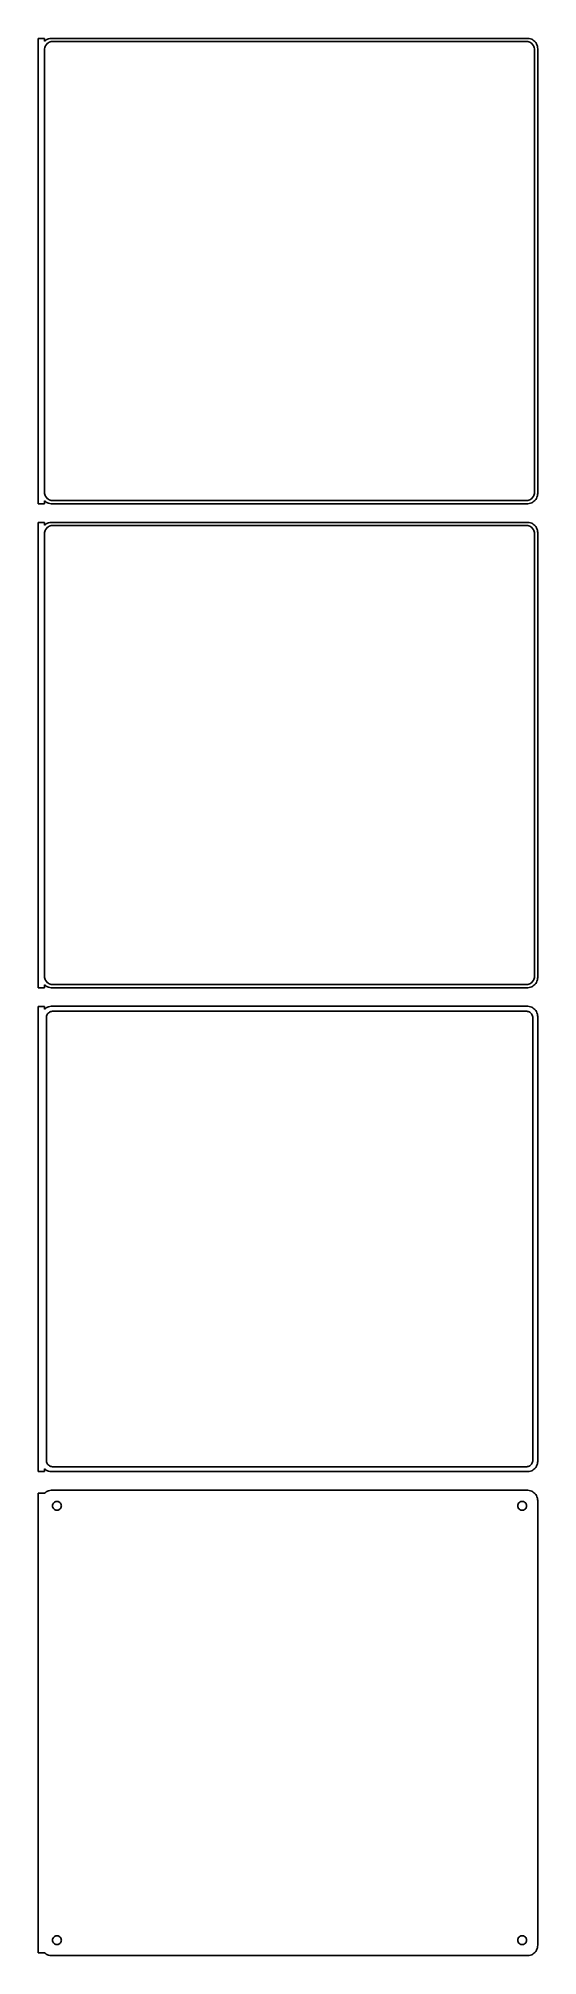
# Model space of a CAD drawing. Header units: metres. Extents: x -122 to 120, y 824 to 1750.
import ezdxf

# ---------------------------------------------------------------- set-up
doc = ezdxf.new("R2010")
doc.units = ezdxf.units.M

msp = doc.modelspace()

# ---------------------------------------------------------------- linework, layer by layer
for p, q in [((-118.5, 1750.49), (-121.5, 1750.49)), ((-121.5, 1750.49), (-121.5, 1525.51)), ((-118.5, 1749.06), (-118.5, 1750.49)), ((-118.187, 1749.35), (-118.5, 1749.06)), ((-118.5, 1745), (-118.468, 1745.5)), ((-118.5, 1531), (-118.5, 1745)), ((-118.468, 1745.5), (-118.374, 1745.99)), ((-118.374, 1745.99), (-118.219, 1746.47)), ((-118.219, 1746.47), (-118.005, 1746.93)), ((-117.679, 1749.72), (-118.187, 1749.35)), ((-118.005, 1746.93), (-117.736, 1747.35)), ((-117.736, 1747.35), (-117.416, 1747.74)), ((-117.129, 1750.02), (-117.679, 1749.72)), ((-117.416, 1747.74), (-117.05, 1748.08)), ((-116.545, 1750.26), (-117.129, 1750.02)), ((-117.05, 1748.08), (-116.643, 1748.38)), ((-116.643, 1748.38), (-116.203, 1748.62)), ((-115.937, 1750.41), (-116.545, 1750.26)), ((-116.203, 1748.62), (-115.736, 1748.8)), ((-115.314, 1750.49), (-115.937, 1750.41)), ((-115.736, 1748.8), (-115.25, 1748.93)), ((115.314, 1750.49), (-115.314, 1750.49)), ((-115.25, 1748.93), (-114.751, 1748.99)), ((-114.751, 1748.99), (114.751, 1748.99)), ((114.751, 1748.99), (115.25, 1748.93)), ((115.25, 1748.93), (115.736, 1748.8)), ((115.937, 1750.41), (115.314, 1750.49)), ((115.736, 1748.8), (116.203, 1748.62)), ((116.545, 1750.26), (115.937, 1750.41)), ((116.203, 1748.62), (116.643, 1748.38)), ((117.129, 1750.02), (116.545, 1750.26)), ((116.643, 1748.38), (117.05, 1748.08)), ((117.05, 1748.08), (117.416, 1747.74)), ((117.679, 1749.72), (117.129, 1750.02)), ((117.416, 1747.74), (117.736, 1747.35)), ((118.187, 1749.35), (117.679, 1749.72)), ((117.736, 1747.35), (118.005, 1746.93)), ((118.005, 1746.93), (118.219, 1746.47)), ((118.645, 1748.92), (118.187, 1749.35)), ((118.219, 1746.47), (118.374, 1745.99)), ((118.374, 1745.99), (118.468, 1745.5)), ((118.468, 1745.5), (118.5, 1745)), ((118.5, 1745), (118.5, 1531)), ((119.045, 1748.44), (118.645, 1748.92)), ((119.382, 1747.91), (119.045, 1748.44)), ((119.649, 1747.34), (119.382, 1747.91)), ((119.843, 1746.74), (119.649, 1747.34)), ((119.961, 1746.13), (119.843, 1746.74)), ((120, 1745.5), (119.961, 1746.13)), ((120, 1530.5), (120, 1745.5)), ((-118.468, 1530.5), (-118.5, 1531)), ((-118.374, 1530.01), (-118.468, 1530.5)), ((-118.219, 1529.53), (-118.374, 1530.01)), ((-118.005, 1529.07), (-118.219, 1529.53)), ((118.219, 1529.53), (118.005, 1529.07)), ((118.374, 1530.01), (118.219, 1529.53)), ((118.468, 1530.5), (118.374, 1530.01)), ((118.5, 1531), (118.468, 1530.5)), ((119.843, 1529.26), (119.961, 1529.87)), ((119.961, 1529.87), (120, 1530.5)), ((-121.5, 1525.51), (-118.5, 1525.51)), ((-118.5, 1526.94), (-118.187, 1526.65)), ((-118.5, 1525.51), (-118.5, 1526.94)), ((-118.187, 1526.65), (-117.679, 1526.28)), ((-117.736, 1528.65), (-118.005, 1529.07)), ((-117.416, 1528.26), (-117.736, 1528.65)), ((-117.679, 1526.28), (-117.129, 1525.98)), ((-117.05, 1527.92), (-117.416, 1528.26)), ((-117.129, 1525.98), (-116.545, 1525.74)), ((-116.643, 1527.62), (-117.05, 1527.92)), ((-116.203, 1527.38), (-116.643, 1527.62)), ((-116.545, 1525.74), (-115.937, 1525.59)), ((-115.736, 1527.2), (-116.203, 1527.38)), ((-115.937, 1525.59), (-115.314, 1525.51)), ((-115.25, 1527.07), (-115.736, 1527.2)), ((-115.314, 1525.51), (115.314, 1525.51)), ((-114.751, 1527.01), (-115.25, 1527.07)), ((114.751, 1527.01), (-114.751, 1527.01)), ((115.25, 1527.07), (114.751, 1527.01)), ((115.736, 1527.2), (115.25, 1527.07)), ((115.314, 1525.51), (115.937, 1525.59)), ((116.203, 1527.38), (115.736, 1527.2)), ((115.937, 1525.59), (116.545, 1525.74)), ((116.643, 1527.62), (116.203, 1527.38)), ((116.545, 1525.74), (117.129, 1525.98)), ((117.05, 1527.92), (116.643, 1527.62)), ((117.416, 1528.26), (117.05, 1527.92)), ((117.129, 1525.98), (117.679, 1526.28)), ((117.736, 1528.65), (117.416, 1528.26)), ((117.679, 1526.28), (118.187, 1526.65)), ((118.005, 1529.07), (117.736, 1528.65)), ((118.187, 1526.65), (118.645, 1527.08)), ((118.645, 1527.08), (119.045, 1527.56)), ((119.045, 1527.56), (119.382, 1528.09)), ((119.382, 1528.09), (119.649, 1528.66)), ((119.649, 1528.66), (119.843, 1529.26)), ((-118.5, 1516.49), (-121.5, 1516.49)), ((-121.5, 1516.49), (-121.5, 1291.51)), ((-118.5, 1515.06), (-118.5, 1516.49)), ((-118.187, 1515.35), (-118.5, 1515.06)), ((-118.5, 1511), (-118.468, 1511.5)), ((-118.5, 1297), (-118.5, 1511)), ((-118.468, 1511.5), (-118.374, 1511.99)), ((-118.374, 1511.99), (-118.219, 1512.47)), ((-118.219, 1512.47), (-118.005, 1512.93)), ((-117.679, 1515.72), (-118.187, 1515.35)), ((-118.005, 1512.93), (-117.736, 1513.35)), ((-117.736, 1513.35), (-117.416, 1513.74)), ((-117.129, 1516.02), (-117.679, 1515.72)), ((-117.416, 1513.74), (-117.05, 1514.08)), ((-116.545, 1516.26), (-117.129, 1516.02)), ((-117.05, 1514.08), (-116.643, 1514.38)), ((-116.643, 1514.38), (-116.203, 1514.62)), ((-115.937, 1516.41), (-116.545, 1516.26)), ((-116.203, 1514.62), (-115.736, 1514.8)), ((-115.314, 1516.49), (-115.937, 1516.41)), ((-115.736, 1514.8), (-115.25, 1514.93)), ((115.314, 1516.49), (-115.314, 1516.49)), ((-115.25, 1514.93), (-114.751, 1514.99)), ((-114.751, 1514.99), (114.751, 1514.99)), ((114.751, 1514.99), (115.25, 1514.93)), ((115.25, 1514.93), (115.736, 1514.8)), ((115.937, 1516.41), (115.314, 1516.49)), ((115.736, 1514.8), (116.203, 1514.62)), ((116.545, 1516.26), (115.937, 1516.41)), ((116.203, 1514.62), (116.643, 1514.38)), ((117.129, 1516.02), (116.545, 1516.26)), ((116.643, 1514.38), (117.05, 1514.08)), ((117.05, 1514.08), (117.416, 1513.74)), ((117.679, 1515.72), (117.129, 1516.02)), ((117.416, 1513.74), (117.736, 1513.35)), ((118.187, 1515.35), (117.679, 1515.72)), ((117.736, 1513.35), (118.005, 1512.93)), ((118.005, 1512.93), (118.219, 1512.47)), ((118.645, 1514.92), (118.187, 1515.35)), ((118.219, 1512.47), (118.374, 1511.99)), ((118.374, 1511.99), (118.468, 1511.5)), ((118.468, 1511.5), (118.5, 1511)), ((118.5, 1511), (118.5, 1297)), ((119.045, 1514.44), (118.645, 1514.92)), ((119.382, 1513.91), (119.045, 1514.44)), ((119.649, 1513.34), (119.382, 1513.91)), ((119.843, 1512.74), (119.649, 1513.34)), ((119.961, 1512.13), (119.843, 1512.74)), ((120, 1511.5), (119.961, 1512.13)), ((120, 1296.5), (120, 1511.5)), ((-121.5, 1291.51), (-118.5, 1291.51)), ((-118.468, 1296.5), (-118.5, 1297)), ((-118.5, 1292.94), (-118.187, 1292.65)), ((-118.5, 1291.51), (-118.5, 1292.94)), ((-118.374, 1296.01), (-118.468, 1296.5)), ((-118.219, 1295.53), (-118.374, 1296.01)), ((-118.005, 1295.07), (-118.219, 1295.53)), ((-118.187, 1292.65), (-117.679, 1292.28)), ((-117.736, 1294.65), (-118.005, 1295.07)), ((-117.416, 1294.26), (-117.736, 1294.65)), ((-117.679, 1292.28), (-117.129, 1291.98)), ((-117.05, 1293.92), (-117.416, 1294.26)), ((-117.129, 1291.98), (-116.545, 1291.74)), ((-116.643, 1293.62), (-117.05, 1293.92)), ((-116.203, 1293.38), (-116.643, 1293.62)), ((-116.545, 1291.74), (-115.937, 1291.59)), ((-115.736, 1293.2), (-116.203, 1293.38)), ((-115.937, 1291.59), (-115.314, 1291.51)), ((-115.25, 1293.07), (-115.736, 1293.2)), ((-115.314, 1291.51), (115.314, 1291.51)), ((-114.751, 1293.01), (-115.25, 1293.07)), ((114.751, 1293.01), (-114.751, 1293.01)), ((115.25, 1293.07), (114.751, 1293.01)), ((115.736, 1293.2), (115.25, 1293.07)), ((115.314, 1291.51), (115.937, 1291.59)), ((116.203, 1293.38), (115.736, 1293.2)), ((115.937, 1291.59), (116.545, 1291.74)), ((116.643, 1293.62), (116.203, 1293.38)), ((116.545, 1291.74), (117.129, 1291.98)), ((117.05, 1293.92), (116.643, 1293.62)), ((117.416, 1294.26), (117.05, 1293.92)), ((117.129, 1291.98), (117.679, 1292.28)), ((117.736, 1294.65), (117.416, 1294.26)), ((117.679, 1292.28), (118.187, 1292.65)), ((118.005, 1295.07), (117.736, 1294.65)), ((118.219, 1295.53), (118.005, 1295.07)), ((118.187, 1292.65), (118.645, 1293.08)), ((118.374, 1296.01), (118.219, 1295.53)), ((118.468, 1296.5), (118.374, 1296.01)), ((118.5, 1297), (118.468, 1296.5)), ((118.645, 1293.08), (119.045, 1293.56)), ((119.045, 1293.56), (119.382, 1294.09)), ((119.382, 1294.09), (119.649, 1294.66)), ((119.649, 1294.66), (119.843, 1295.26)), ((119.843, 1295.26), (119.961, 1295.87)), ((119.961, 1295.87), (120, 1296.5)), ((-118.5, 1282.48), (-121.5, 1282.48)), ((-121.5, 1282.48), (-121.5, 1057.52)), ((-118.5, 1281.06), (-118.5, 1282.48)), ((-118.187, 1281.35), (-118.5, 1281.06)), ((-117.679, 1281.72), (-118.187, 1281.35)), ((-117.129, 1282.02), (-117.679, 1281.72)), ((-116.545, 1282.26), (-117.129, 1282.02)), ((-116.769, 1279.13), (-116.484, 1279.4)), ((-115.937, 1282.41), (-116.545, 1282.26)), ((-116.484, 1279.4), (-116.168, 1279.63)), ((-116.168, 1279.63), (-115.825, 1279.82)), ((-115.314, 1282.49), (-115.937, 1282.41)), ((-115.825, 1279.82), (-115.462, 1279.96)), ((-115.462, 1279.96), (-115.083, 1280.06)), ((115.314, 1282.49), (-115.314, 1282.49)), ((-115.083, 1280.06), (-114.695, 1280.11)), ((-114.695, 1280.11), (114.695, 1280.11)), ((114.695, 1280.11), (115.083, 1280.06)), ((115.083, 1280.06), (115.462, 1279.96)), ((115.937, 1282.41), (115.314, 1282.49)), ((115.462, 1279.96), (115.825, 1279.82)), ((115.825, 1279.82), (116.168, 1279.63)), ((116.545, 1282.26), (115.937, 1282.41)), ((116.168, 1279.63), (116.484, 1279.4)), ((116.484, 1279.4), (116.769, 1279.13)), ((117.129, 1282.02), (116.545, 1282.26)), ((117.679, 1281.72), (117.129, 1282.02)), ((118.187, 1281.35), (117.679, 1281.72)), ((118.645, 1280.92), (118.187, 1281.35)), ((119.045, 1280.44), (118.645, 1280.92)), ((119.382, 1279.91), (119.045, 1280.44)), ((119.649, 1279.34), (119.382, 1279.91)), ((119.843, 1278.74), (119.649, 1279.34)), ((-117.613, 1277), (-117.588, 1277.39)), ((-117.613, 1063), (-117.613, 1277)), ((-117.588, 1277.39), (-117.515, 1277.77)), ((-117.515, 1277.77), (-117.394, 1278.15)), ((-117.394, 1278.15), (-117.228, 1278.5)), ((-117.228, 1278.5), (-117.018, 1278.83)), ((-117.018, 1278.83), (-116.769, 1279.13)), ((116.769, 1279.13), (117.018, 1278.83)), ((117.018, 1278.83), (117.228, 1278.5)), ((117.228, 1278.5), (117.394, 1278.15)), ((117.394, 1278.15), (117.515, 1277.77)), ((117.515, 1277.77), (117.588, 1277.39)), ((117.588, 1277.39), (117.613, 1277)), ((117.613, 1277), (117.613, 1063)), ((119.961, 1278.13), (119.843, 1278.74)), ((120, 1277.5), (119.961, 1278.13)), ((120, 1062.5), (120, 1277.5)), ((-121.5, 1057.52), (-118.5, 1057.52)), ((-118.5, 1057.52), (-118.5, 1058.94)), ((-118.5, 1058.94), (-118.187, 1058.65)), ((-118.187, 1058.65), (-117.679, 1058.28)), ((-117.679, 1058.28), (-117.129, 1057.98)), ((-117.588, 1062.61), (-117.613, 1063)), ((-117.515, 1062.23), (-117.588, 1062.61)), ((-117.394, 1061.85), (-117.515, 1062.23)), ((-117.228, 1061.5), (-117.394, 1061.85)), ((-117.018, 1061.17), (-117.228, 1061.5)), ((-117.129, 1057.98), (-116.545, 1057.74)), ((-116.769, 1060.87), (-117.018, 1061.17)), ((-116.484, 1060.6), (-116.769, 1060.87)), ((-116.545, 1057.74), (-115.937, 1057.59)), ((-116.168, 1060.37), (-116.484, 1060.6)), ((-115.825, 1060.18), (-116.168, 1060.37)), ((-115.937, 1057.59), (-115.314, 1057.51)), ((-115.462, 1060.04), (-115.825, 1060.18)), ((-115.083, 1059.94), (-115.462, 1060.04)), ((-115.314, 1057.51), (115.314, 1057.51)), ((-114.695, 1059.89), (-115.083, 1059.94)), ((114.695, 1059.89), (-114.695, 1059.89)), ((115.083, 1059.94), (114.695, 1059.89)), ((115.462, 1060.04), (115.083, 1059.94)), ((115.314, 1057.51), (115.937, 1057.59)), ((115.825, 1060.18), (115.462, 1060.04)), ((116.168, 1060.37), (115.825, 1060.18)), ((115.937, 1057.59), (116.545, 1057.74)), ((116.484, 1060.6), (116.168, 1060.37)), ((116.769, 1060.87), (116.484, 1060.6)), ((116.545, 1057.74), (117.129, 1057.98)), ((117.018, 1061.17), (116.769, 1060.87)), ((117.228, 1061.5), (117.018, 1061.17)), ((117.129, 1057.98), (117.679, 1058.28)), ((117.394, 1061.85), (117.228, 1061.5)), ((117.515, 1062.23), (117.394, 1061.85)), ((117.588, 1062.61), (117.515, 1062.23)), ((117.613, 1063), (117.588, 1062.61)), ((117.679, 1058.28), (118.187, 1058.65)), ((118.187, 1058.65), (118.645, 1059.08)), ((118.645, 1059.08), (119.045, 1059.56)), ((119.045, 1059.56), (119.382, 1060.09)), ((119.382, 1060.09), (119.649, 1060.66)), ((119.649, 1060.66), (119.843, 1061.26)), ((119.843, 1061.26), (119.961, 1061.87)), ((119.961, 1061.87), (120, 1062.5)), ((-117.679, 1047.72), (-118.187, 1047.35)), ((-117.129, 1048.02), (-117.679, 1047.72)), ((-116.545, 1048.26), (-117.129, 1048.02)), ((-115.937, 1048.41), (-116.545, 1048.26)), ((-115.314, 1048.49), (-115.937, 1048.41)), ((115.314, 1048.49), (-115.314, 1048.49)), ((115.937, 1048.41), (115.314, 1048.49)), ((116.545, 1048.26), (115.937, 1048.41)), ((117.129, 1048.02), (116.545, 1048.26)), ((117.679, 1047.72), (117.129, 1048.02)), ((118.187, 1047.35), (117.679, 1047.72)), ((-118.5, 1047.15), (-121.5, 1047.15)), ((-121.5, 1047.15), (-121.5, 824.847)), ((-118.187, 1047.35), (-118.5, 1047.06)), ((-118.5, 1047.06), (-118.5, 1047.15)), ((-114.635, 1041), (-114.618, 1041.27)), ((-114.618, 1040.73), (-114.635, 1041)), ((-114.618, 1041.27), (-114.568, 1041.53)), ((-114.568, 1040.47), (-114.618, 1040.73)), ((-114.568, 1041.53), (-114.485, 1041.79)), ((-114.485, 1040.21), (-114.568, 1040.47)), ((-114.485, 1041.79), (-114.371, 1042.03)), ((-114.371, 1039.97), (-114.485, 1040.21)), ((-114.371, 1042.03), (-114.227, 1042.26)), ((-114.227, 1039.74), (-114.371, 1039.97)), ((-114.227, 1042.26), (-114.057, 1042.46)), ((-114.057, 1039.54), (-114.227, 1039.74)), ((-114.057, 1042.46), (-113.861, 1042.65)), ((-113.861, 1039.35), (-114.057, 1039.54)), ((-113.861, 1042.65), (-113.644, 1042.8)), ((-113.644, 1039.2), (-113.861, 1039.35)), ((-113.644, 1042.8), (-113.409, 1042.93)), ((-113.409, 1039.07), (-113.644, 1039.2)), ((-113.409, 1042.93), (-113.16, 1043.03)), ((-113.16, 1038.97), (-113.409, 1039.07)), ((-113.16, 1043.03), (-112.9, 1043.1)), ((-112.9, 1038.9), (-113.16, 1038.97)), ((-112.9, 1043.1), (-112.634, 1043.13)), ((-112.634, 1038.87), (-112.9, 1038.9)), ((-112.634, 1043.13), (-112.366, 1043.13)), ((-112.366, 1038.87), (-112.634, 1038.87)), ((-112.366, 1043.13), (-112.1, 1043.1)), ((-112.1, 1038.9), (-112.366, 1038.87)), ((-112.1, 1043.1), (-111.84, 1043.03)), ((-111.84, 1038.97), (-112.1, 1038.9)), ((-111.84, 1043.03), (-111.591, 1042.93)), ((-111.591, 1039.07), (-111.84, 1038.97)), ((-111.591, 1042.93), (-111.356, 1042.8)), ((-111.356, 1039.2), (-111.591, 1039.07)), ((-111.356, 1042.8), (-111.139, 1042.65)), ((-111.139, 1039.35), (-111.356, 1039.2)), ((-111.139, 1042.65), (-110.943, 1042.46)), ((-110.943, 1039.54), (-111.139, 1039.35)), ((-110.943, 1042.46), (-110.773, 1042.26)), ((-110.773, 1039.74), (-110.943, 1039.54)), ((-110.773, 1042.26), (-110.629, 1042.03)), ((-110.629, 1039.97), (-110.773, 1039.74)), ((-110.629, 1042.03), (-110.515, 1041.79)), ((-110.515, 1040.21), (-110.629, 1039.97)), ((-110.515, 1041.79), (-110.432, 1041.53)), ((-110.432, 1040.47), (-110.515, 1040.21)), ((-110.432, 1041.53), (-110.382, 1041.27)), ((-110.382, 1040.73), (-110.432, 1040.47)), ((-110.382, 1041.27), (-110.365, 1041)), ((-110.365, 1041), (-110.382, 1040.73)), ((110.365, 1041), (110.382, 1041.27)), ((110.382, 1040.73), (110.365, 1041)), ((110.382, 1041.27), (110.432, 1041.53)), ((110.432, 1040.47), (110.382, 1040.73)), ((110.432, 1041.53), (110.515, 1041.79)), ((110.515, 1040.21), (110.432, 1040.47)), ((110.515, 1041.79), (110.629, 1042.03)), ((110.629, 1039.97), (110.515, 1040.21)), ((110.629, 1042.03), (110.773, 1042.26)), ((110.773, 1039.74), (110.629, 1039.97)), ((110.773, 1042.26), (110.943, 1042.46)), ((110.943, 1039.54), (110.773, 1039.74)), ((110.943, 1042.46), (111.139, 1042.65)), ((111.139, 1039.35), (110.943, 1039.54)), ((111.139, 1042.65), (111.356, 1042.8)), ((111.356, 1039.2), (111.139, 1039.35)), ((111.356, 1042.8), (111.591, 1042.93)), ((111.591, 1039.07), (111.356, 1039.2)), ((111.591, 1042.93), (111.84, 1043.03)), ((111.84, 1038.97), (111.591, 1039.07)), ((111.84, 1043.03), (112.1, 1043.1)), ((112.1, 1038.9), (111.84, 1038.97)), ((112.1, 1043.1), (112.366, 1043.13)), ((112.366, 1038.87), (112.1, 1038.9)), ((112.366, 1043.13), (112.634, 1043.13)), ((112.634, 1038.87), (112.366, 1038.87)), ((112.634, 1043.13), (112.9, 1043.1)), ((112.9, 1038.9), (112.634, 1038.87)), ((112.9, 1043.1), (113.16, 1043.03)), ((113.16, 1038.97), (112.9, 1038.9)), ((113.16, 1043.03), (113.409, 1042.93)), ((113.409, 1039.07), (113.16, 1038.97)), ((113.409, 1042.93), (113.644, 1042.8)), ((113.644, 1039.2), (113.409, 1039.07)), ((113.644, 1042.8), (113.861, 1042.65)), ((113.861, 1039.35), (113.644, 1039.2)), ((113.861, 1042.65), (114.057, 1042.46)), ((114.057, 1039.54), (113.861, 1039.35)), ((114.057, 1042.46), (114.227, 1042.26)), ((114.227, 1039.74), (114.057, 1039.54)), ((114.227, 1042.26), (114.371, 1042.03)), ((114.371, 1039.97), (114.227, 1039.74)), ((114.371, 1042.03), (114.485, 1041.79)), ((114.485, 1040.21), (114.371, 1039.97)), ((114.485, 1041.79), (114.568, 1041.53)), ((114.568, 1040.47), (114.485, 1040.21)), ((114.568, 1041.53), (114.618, 1041.27)), ((114.618, 1040.73), (114.568, 1040.47)), ((114.618, 1041.27), (114.635, 1041)), ((114.635, 1041), (114.618, 1040.73)), ((118.645, 1046.92), (118.187, 1047.35)), ((119.045, 1046.44), (118.645, 1046.92)), ((119.382, 1045.91), (119.045, 1046.44)), ((119.649, 1045.34), (119.382, 1045.91)), ((119.843, 1044.74), (119.649, 1045.34)), ((119.961, 1044.13), (119.843, 1044.74)), ((120, 1043.5), (119.961, 1044.13)), ((120, 828.5), (120, 1043.5)), ((-114.635, 831), (-114.618, 831.268)), ((-114.618, 830.732), (-114.635, 831)), ((-114.618, 831.268), (-114.568, 831.531)), ((-114.568, 830.469), (-114.618, 830.732)), ((-114.568, 831.531), (-114.485, 831.786)), ((-114.485, 830.214), (-114.568, 830.469)), ((-114.485, 831.786), (-114.371, 832.029)), ((-114.371, 829.971), (-114.485, 830.214)), ((-114.371, 832.029), (-114.227, 832.255)), ((-114.227, 829.745), (-114.371, 829.971)), ((-114.227, 832.255), (-114.057, 832.462)), ((-114.057, 829.538), (-114.227, 829.745)), ((-114.057, 832.462), (-113.861, 832.645)), ((-113.861, 829.355), (-114.057, 829.538)), ((-113.861, 832.645), (-113.644, 832.803)), ((-113.644, 829.197), (-113.861, 829.355)), ((-113.644, 832.803), (-113.409, 832.932)), ((-113.409, 829.068), (-113.644, 829.197)), ((-113.409, 832.932), (-113.16, 833.031)), ((-113.16, 828.969), (-113.409, 829.068)), ((-113.16, 833.031), (-112.9, 833.097)), ((-112.9, 828.903), (-113.16, 828.969)), ((-112.9, 833.097), (-112.634, 833.131)), ((-112.634, 828.869), (-112.9, 828.903)), ((-112.634, 833.131), (-112.366, 833.131)), ((-112.366, 828.869), (-112.634, 828.869)), ((-112.366, 833.131), (-112.1, 833.097)), ((-112.1, 828.903), (-112.366, 828.869)), ((-112.1, 833.097), (-111.84, 833.031)), ((-111.84, 828.969), (-112.1, 828.903)), ((-111.84, 833.031), (-111.591, 832.932)), ((-111.591, 829.068), (-111.84, 828.969)), ((-111.591, 832.932), (-111.356, 832.803)), ((-111.356, 829.197), (-111.591, 829.068)), ((-111.356, 832.803), (-111.139, 832.645)), ((-111.139, 829.355), (-111.356, 829.197)), ((-111.139, 832.645), (-110.943, 832.462)), ((-110.943, 829.538), (-111.139, 829.355)), ((-110.943, 832.462), (-110.773, 832.255)), ((-110.773, 829.745), (-110.943, 829.538)), ((-110.773, 832.255), (-110.629, 832.029)), ((-110.629, 829.971), (-110.773, 829.745)), ((-110.629, 832.029), (-110.515, 831.786)), ((-110.515, 830.214), (-110.629, 829.971)), ((-110.515, 831.786), (-110.432, 831.531)), ((-110.432, 830.469), (-110.515, 830.214)), ((-110.432, 831.531), (-110.382, 831.268)), ((-110.382, 830.732), (-110.432, 830.469)), ((-110.382, 831.268), (-110.365, 831)), ((-110.365, 831), (-110.382, 830.732)), ((110.365, 831), (110.382, 831.268)), ((110.382, 830.732), (110.365, 831)), ((110.382, 831.268), (110.432, 831.531)), ((110.432, 830.469), (110.382, 830.732)), ((110.432, 831.531), (110.515, 831.786)), ((110.515, 830.214), (110.432, 830.469)), ((110.515, 831.786), (110.629, 832.029)), ((110.629, 829.971), (110.515, 830.214)), ((110.629, 832.029), (110.773, 832.255)), ((110.773, 829.745), (110.629, 829.971)), ((110.773, 832.255), (110.943, 832.462)), ((110.943, 829.538), (110.773, 829.745)), ((110.943, 832.462), (111.139, 832.645)), ((111.139, 829.355), (110.943, 829.538)), ((111.139, 832.645), (111.356, 832.803)), ((111.356, 829.197), (111.139, 829.355)), ((111.356, 832.803), (111.591, 832.932)), ((111.591, 829.068), (111.356, 829.197)), ((111.591, 832.932), (111.84, 833.031)), ((111.84, 828.969), (111.591, 829.068)), ((111.84, 833.031), (112.1, 833.097)), ((112.1, 828.903), (111.84, 828.969)), ((112.1, 833.097), (112.366, 833.131)), ((112.366, 828.869), (112.1, 828.903)), ((112.366, 833.131), (112.634, 833.131)), ((112.634, 828.869), (112.366, 828.869)), ((112.634, 833.131), (112.9, 833.097)), ((112.9, 828.903), (112.634, 828.869)), ((112.9, 833.097), (113.16, 833.031)), ((113.16, 828.969), (112.9, 828.903)), ((113.16, 833.031), (113.409, 832.932)), ((113.409, 829.068), (113.16, 828.969)), ((113.409, 832.932), (113.644, 832.803)), ((113.644, 829.197), (113.409, 829.068)), ((113.644, 832.803), (113.861, 832.645)), ((113.861, 829.355), (113.644, 829.197)), ((113.861, 832.645), (114.057, 832.462)), ((114.057, 829.538), (113.861, 829.355)), ((114.057, 832.462), (114.227, 832.255)), ((114.227, 829.745), (114.057, 829.538)), ((114.227, 832.255), (114.371, 832.029)), ((114.371, 829.971), (114.227, 829.745)), ((114.371, 832.029), (114.485, 831.786)), ((114.485, 830.214), (114.371, 829.971)), ((114.485, 831.786), (114.568, 831.531)), ((114.568, 830.469), (114.485, 830.214)), ((114.568, 831.531), (114.618, 831.268)), ((114.618, 830.732), (114.568, 830.469)), ((114.618, 831.268), (114.635, 831)), ((114.635, 831), (114.618, 830.732)), ((118.187, 824.647), (118.645, 825.077)), ((118.645, 825.077), (119.045, 825.561)), ((119.045, 825.561), (119.382, 826.091)), ((119.382, 826.091), (119.649, 826.659)), ((119.649, 826.659), (119.843, 827.257)), ((119.843, 827.257), (119.961, 827.873)), ((119.961, 827.873), (120, 828.5)), ((-121.5, 824.847), (-118.5, 824.847)), ((-118.5, 824.847), (-118.5, 824.941)), ((-118.5, 824.941), (-118.187, 824.647)), ((-118.187, 824.647), (-117.679, 824.278)), ((-117.679, 824.278), (-117.129, 823.976)), ((-117.129, 823.976), (-116.545, 823.745)), ((-116.545, 823.745), (-115.937, 823.589)), ((-115.937, 823.589), (-115.314, 823.51)), ((-115.314, 823.51), (115.314, 823.51)), ((115.314, 823.51), (115.937, 823.589)), ((115.937, 823.589), (116.545, 823.745)), ((116.545, 823.745), (117.129, 823.976)), ((117.129, 823.976), (117.679, 824.278)), ((117.679, 824.278), (118.187, 824.647))]:
    msp.add_line(p, q)

doc.saveas('drawing.dxf')
